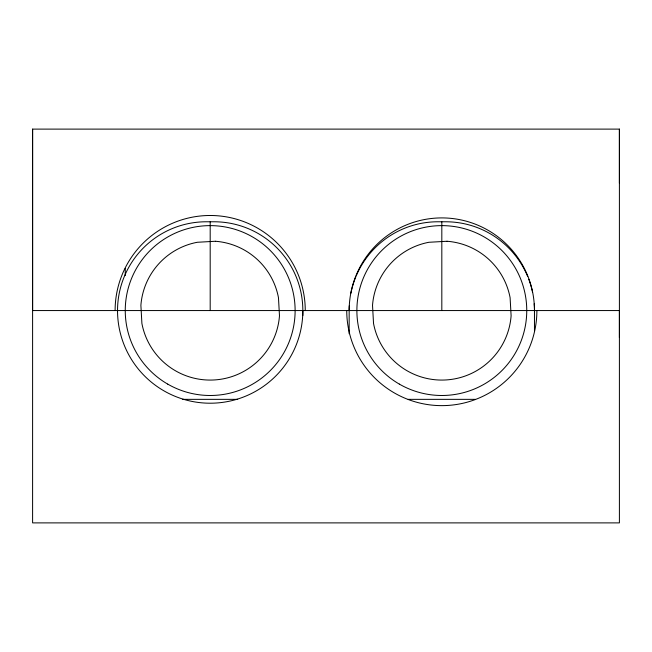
<?xml version="1.0" encoding="UTF-8"?>
<svg xmlns="http://www.w3.org/2000/svg" width="652" height="652" viewBox="0 0 652 652"><rect width="100%" height="100%" fill="white"/><g stroke="black" fill="none" stroke-linecap="round" stroke-linejoin="round"><path stroke-width="0.98" d="M32.6 129.112L32.6 310.556L619.4 310.556L619.4 522.888L32.6 522.888L32.6 129.112L619.4 129.112L619.4 183.163M619.4 337.581L619.4 129.112M182.568 399.35L237.678 399.35M408.217 399.35L475.414 399.35M534.208 303.783A88.794 88.794 0 0 1 534.469 310.556L534.469 330.735M441.82 221.77L441.82 310.556M349.293 305.715A88.794 88.794 0 0 0 349.162 310.556L349.162 333.767M302.838 310.556A92.649 92.649 0 0 1 210.188 403.213A92.649 92.649 0 0 1 117.531 310.556A88.794 88.794 0 0 1 206.325 221.77L214.043 221.77A88.794 88.794 0 0 1 302.838 310.556L302.838 315.601M210.188 221.77L210.188 310.556M125.249 268.42L125.249 275.527M536.889 310.556A95.07 95.07 0 0 1 441.82 405.634A95.07 95.07 0 0 1 346.742 310.556M349.162 310.556A92.649 92.649 0 0 1 441.82 217.907A92.649 92.649 0 0 1 534.469 310.556M115.111 310.556A95.07 95.07 0 0 1 210.188 215.486A95.07 95.07 0 0 1 305.258 310.556M527.712 276.578A88.794 88.794 0 0 0 445.675 221.77L437.957 221.77A88.794 88.794 0 0 0 356.294 275.69M528.78 279.276A88.794 88.794 0 0 1 532.57 292.283M350.866 293.237A88.794 88.794 0 0 1 355.919 276.578M215.413 241.264L197.303 242.275A69.487 69.487 0 0 0 140.889 305.332L141.9 323.441A69.487 69.487 0 0 0 279.48 315.788L278.469 297.679A69.487 69.487 0 0 0 215.413 241.264M447.044 241.264L428.934 242.275A69.487 69.487 0 0 0 372.52 305.332L373.531 323.441A69.487 69.487 0 0 0 511.111 315.788L510.1 297.679A69.487 69.487 0 0 0 447.044 241.264M399.35 384.109A84.931 84.931 0 0 0 526.751 310.556A84.931 84.931 0 0 0 399.35 237.002A84.931 84.931 0 0 0 399.35 384.109M167.719 384.109A84.931 84.931 0 0 0 295.12 310.556A84.931 84.931 0 0 0 167.719 237.002A84.931 84.931 0 0 0 167.719 384.109"/></g></svg>
